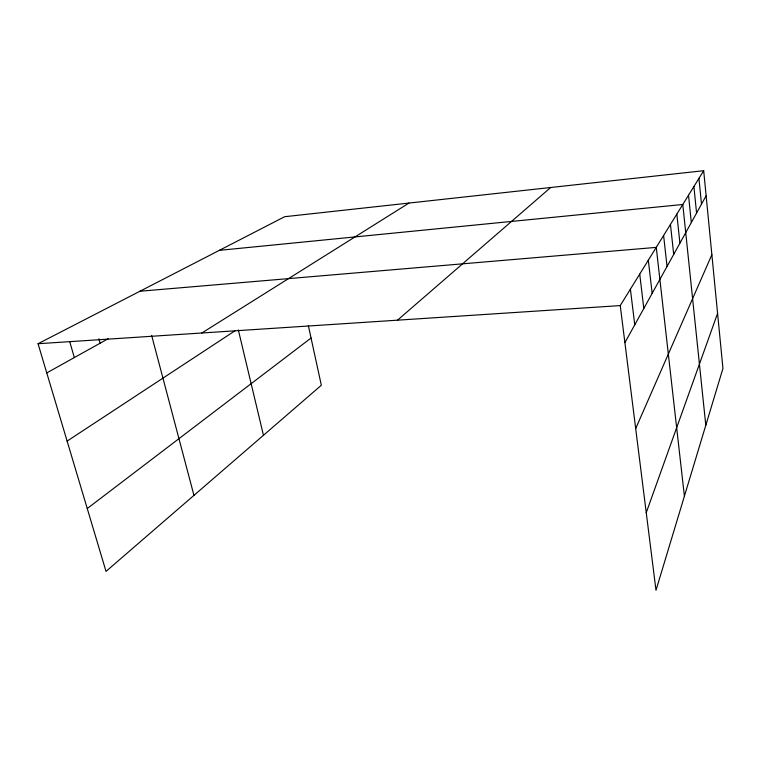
<?xml version="1.0" encoding="UTF-8"?>
<svg xmlns="http://www.w3.org/2000/svg" width="761" height="761" viewBox="0 0 761 761"><rect width="100%" height="100%" fill="white"/><g stroke="black" fill="none" stroke-linecap="round" stroke-linejoin="round"><path stroke-width="1.14" d="M646.251 512.667L717.585 313.37M635.692 428.576L711.868 254.688M624.905 342.65L706.132 195.786M703.687 170.702L722.95 368.457L655.992 590.298L620.244 305.589L703.687 170.702L284.643 216.714L38.05 343.725L106.017 571.387L321.332 385.256L308.348 325.603M397.508 320.181L550.698 187.501M87.258 508.529L311.059 338.036M67.12 441.104L235.178 330.664M201.846 332.995L408.971 203.063M46.763 372.919L108.129 338.759M219.339 250.35L682.788 204.49L705.799 425.275M139.967 291.235L656.258 247.382L684.405 496.172M38.05 343.725L620.244 305.589M69.746 341.708L74.331 357.575M98.854 338.835L100.091 343.24M151.648 335.43L193.95 495.373M238.326 329.932L263.458 435.282M630.403 289.17L634.75 324.833M639.725 274.103L643.806 308.462M648.315 260.214L652.158 293.365M663.611 235.482L667.045 266.455M670.451 224.428L673.704 254.412M676.833 214.117L679.915 243.178M688.524 195.216L691.321 222.554M693.899 186.521L696.572 213.07M698.94 178.369L701.499 204.167"/></g></svg>
